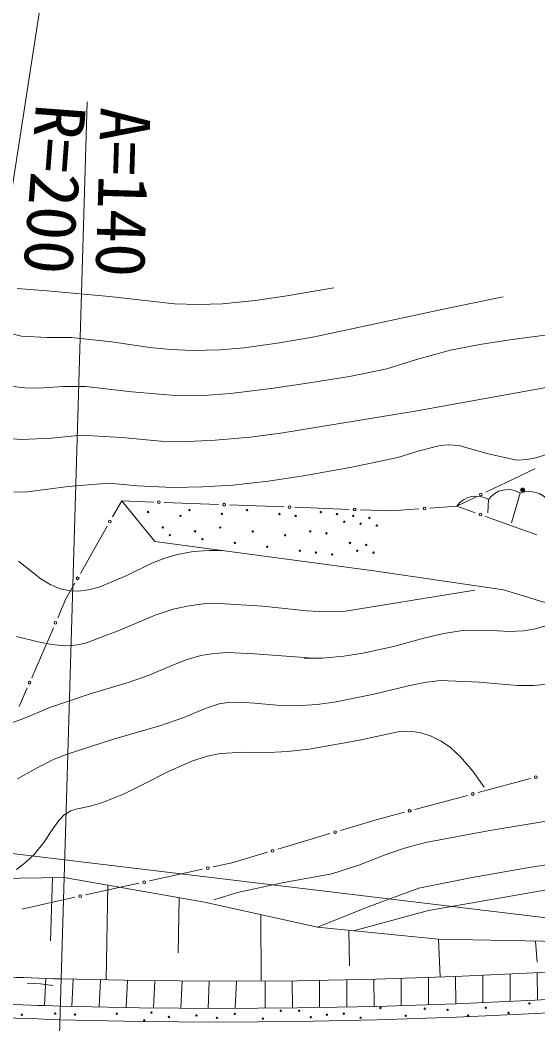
# Model space of a CAD drawing. Units: millimetres, scale not verified. Extents: x 39976 to 679596, y 19988 to 379774.
# Drawn here: x 91481 to 110492, y 281088 to 317956 of the extents above; entities that cross this region are included whole.
import ezdxf
from ezdxf.enums import TextEntityAlignment as Align

# ---------------------------------------------------------------- set-up
doc = ezdxf.new("R2010")
doc.units = ezdxf.units.MM
doc.header["$LTSCALE"] = 999.406
for name, color, linetype, lineweight in [('M-BGD', 7, 'Continuous', 13), ('M-BMK-ROW', 30, 'Continuous', 13), ('M-STR-HTXT', 7, 'Continuous', 13)]:
    doc.layers.add(name, color=color, linetype=linetype, lineweight=lineweight)
doc.styles.add('ＭＳ ゴシック', font='')
doc.styles.get('ＭＳ ゴシック').set_extended_font_data('MS Gothic')

msp = doc.modelspace()

# ---------------------------------------------------------------- linework, layer by layer
at = {"layer": 'M-BGD'}
for p, q in [((92476.1, 308011.2), (91376.7, 308096.3)), ((94766.3, 307801.8), (92476.1, 308011.2)), ((103001.6, 308123.4), (101204.1, 307812.7)), ((97149.1, 307530.3), (94766.3, 307801.8)), ((98016.5, 307506.5), (97149.1, 307530.3)), ((98914.3, 307539.9), (98016.5, 307506.5)), ((100110.8, 307655.7), (98914.3, 307539.9)), ((101204.1, 307812.7), (100110.8, 307655.7)), ((109221.3, 307792), (106970.9, 307324.6)), ((106970.9, 307324.6), (102288.8, 306326.1)), ((109552.5, 306226.6), (114387.1, 306879.3)), ((91532.2, 306353), (90928.1, 306490.1)), ((92471.9, 306293.3), (91532.2, 306353)), ((93359.1, 306296.1), (92471.9, 306293.3)), ((94849.4, 306135.3), (93359.1, 306296.1)), ((96238.4, 305932.4), (94849.4, 306135.3)), ((101002, 306096.6), (99707.1, 305921.4)), ((102288.8, 306326.1), (101002, 306096.6)), ((107288.1, 305828.1), (108364.6, 306043.4)), ((108364.6, 306043.4), (109552.5, 306226.6)), ((97012.1, 305852.4), (96238.4, 305932.4)), ((97809.7, 305821), (97012.1, 305852.4)), ((98808.4, 305846.6), (97809.7, 305821)), ((99707.1, 305921.4), (98808.4, 305846.6)), ((106037.8, 305489.5), (107288.1, 305828.1)), ((104945.2, 305143.7), (106037.8, 305489.5)), ((103573.1, 304867.2), (104945.2, 305143.7)), ((100702.7, 304419.1), (102196.3, 304648.9)), ((102196.3, 304648.9), (103573.1, 304867.2)), ((91214, 304504.1), (91672.8, 304443.7)), ((91672.8, 304443.7), (92173.4, 304439.2)), ((92173.4, 304439.2), (93071.9, 304497.3)), ((93071.9, 304497.3), (93897.3, 304501.5)), ((93897.3, 304501.5), (95585.7, 304304)), ((95585.7, 304304), (97315.8, 304159.1)), ((97315.8, 304159.1), (98211.7, 304172.4)), ((98211.7, 304172.4), (99207.9, 304240.4)), ((99207.9, 304240.4), (100702.7, 304419.1)), ((110796.7, 304456.2), (105982.7, 303586.9)), ((105982.7, 303586.9), (101133.3, 302797.5)), ((93728.1, 302713.8), (92631.8, 302606.8)), ((95212.8, 302630.3), (93728.1, 302713.8)), ((101133.3, 302797.5), (99936.8, 302639.8)), ((91531.6, 302550.1), (91029.9, 302594.5)), ((92631.8, 302606.8), (91531.6, 302550.1)), ((96646, 302494.1), (95212.8, 302630.3)), ((97642.3, 302480.7), (96646, 302494.1)), ((98639.6, 302521.6), (97642.3, 302480.7)), ((99936.8, 302639.8), (98639.6, 302521.6)), ((106130.8, 302138.6), (106906.4, 302332.2)), ((106906.4, 302332.2), (107197.7, 302358.8)), ((107197.7, 302358.8), (107585.8, 302332.2)), ((107585.8, 302332.2), (108660, 302030.9)), ((105353.7, 301888.8), (106130.8, 302138.6)), ((108660, 302030.9), (109713.6, 301797.6)), ((110468.8, 301891.9), (110936.2, 302044.7)), ((103666.4, 301533.9), (105353.7, 301888.8)), ((109713.6, 301797.6), (110092.7, 301817.7)), ((110092.7, 301817.7), (110468.8, 301891.9)), ((101883.9, 301211.6), (103666.4, 301533.9)), ((108580.5, 300614.1), (110383.2, 301477.7)), ((93251.1, 300822), (94743.6, 300946.7)), ((94743.6, 300946.7), (95792.1, 300851.3)), ((95792.1, 300851.3), (97088.7, 300793.2)), ((98188.6, 300810.6), (99289.1, 300880.8)), ((99289.1, 300880.8), (100588.4, 301021.2)), ((100588.4, 301021.2), (101883.9, 301211.6)), ((91252.7, 300621.6), (91753.5, 300630.2)), ((91753.5, 300630.2), (93251.1, 300822)), ((97088.7, 300793.2), (98188.6, 300810.6)), ((109838.8, 300583.7), (109525.5, 299489.7)), ((94878.6, 299712.8), (95211.4, 300298.4)), ((96374.5, 300255), (95211.4, 300298.4)), ((95211.4, 300298.4), (96431.5, 298802.6)), ((98771.5, 300165.7), (96774, 300240.2)), ((101168.4, 300076.4), (99170.9, 300150.8)), ((107519.9, 300106.1), (108220, 300441.5)), ((108679.4, 300344.9), (108649.8, 299855.6)), ((103565.2, 299987), (101567.8, 300061.5)), ((105127.9, 299928.7), (103964.7, 299972.1)), ((106124.6, 300002.6), (105127.9, 299928.7)), ((107519.9, 300106.1), (106523.2, 300032.2)), ((107519.9, 300106.1), (108192.3, 299863.9)), ((108568.5, 299728.4), (110449, 299051)), ((93693.5, 297627.4), (94681.1, 299365.2)), ((96431.5, 298802.6), (104464.2, 297731)), ((97262.4, 298333.9), (96790.5, 298198.2)), ((97839.3, 298436.2), (97262.4, 298333.9)), ((98426.7, 298480.3), (97839.3, 298436.2)), ((98906.7, 298472.4), (98426.7, 298480.3)), ((92248.1, 297435.4), (91425, 298084.9)), ((96315.2, 298008.3), (95402, 297558.7)), ((96790.5, 298198.2), (96315.2, 298008.3)), ((95402, 297558.7), (94382, 297125.7)), ((104464.2, 297731), (109224, 297031.7)), ((92591.4, 297225.6), (92248.1, 297435.4)), ((92951, 297071.7), (92591.4, 297225.6)), ((93163.2, 296694.2), (93496, 297279.9)), ((93332.5, 296991.9), (92951, 297071.7)), ((93614.6, 296985.4), (93332.5, 296991.9)), ((93998.2, 297029.7), (93614.6, 296985.4)), ((94382, 297125.7), (93998.2, 297029.7)), ((108177.1, 297019.2), (103423.5, 296243)), ((109224, 297031.7), (112631, 295977.8)), ((92862.9, 296003.6), (93163.2, 296694.2)), ((97617.7, 296436), (97101, 296315.7)), ((98198, 296512.2), (97617.7, 296436)), ((98787.5, 296534.9), (98198, 296512.2)), ((100391, 296426.9), (98787.5, 296534.9)), ((102013.9, 296258), (100391, 296426.9)), ((96446.2, 296097.3), (95147.4, 295547.4)), ((97101, 296315.7), (96446.2, 296097.3)), ((102721.5, 296224.3), (102013.9, 296258)), ((103423.5, 296243), (102721.5, 296224.3)), ((111067.3, 295798.1), (110399.4, 295594)), ((91906.2, 293804.1), (92703.5, 295637)), ((95147.4, 295547.4), (93877.4, 295069.7)), ((107035.5, 295427.4), (106352.9, 295269.1)), ((107723.8, 295531.4), (107035.5, 295427.4)), ((108560.3, 295548.6), (107723.8, 295531.4)), ((109464.3, 295506.1), (108560.3, 295548.6)), ((109960, 295522.7), (109464.3, 295506.1)), ((110399.4, 295594), (109960, 295522.7)), ((92146.6, 295120.5), (91353.2, 295311.7)), ((92636.8, 295024.5), (92146.6, 295120.5)), ((93123.4, 294979.9), (92636.8, 295024.5)), ((93510.4, 295000.1), (93123.4, 294979.9)), ((93877.4, 295069.7), (93510.4, 295000.1)), ((105185.9, 294955.3), (104059.9, 294703)), ((106352.9, 295269.1), (105185.9, 294955.3)), ((98116.8, 294620.3), (97613.7, 294473.7)), ((98599.2, 294697), (98116.8, 294620.3)), ((99089.9, 294724.2), (98599.2, 294697)), ((100089.6, 294677.9), (99089.9, 294724.2)), ((100089.6, 294677.9), (102242, 294521)), ((103368.4, 294592.3), (102571.6, 294522.4)), ((104059.9, 294703), (103368.4, 294592.3)), ((97055.5, 294254.2), (96218.8, 293898.9)), ((97613.7, 294473.7), (97055.5, 294254.2)), ((102571.6, 294522.4), (101912.4, 294519.6)), ((96218.8, 293898.9), (95451.6, 293630.1)), ((95451.6, 293630.1), (94015.9, 293201.4)), ((105742.5, 293506.5), (104462.8, 293195.4)), ((106329.1, 293630), (105742.5, 293506.5)), ((106916.9, 293699.1), (106329.1, 293630)), ((108329.7, 293640.1), (106916.9, 293699.1)), ((109744.9, 293512.6), (108329.7, 293640.1)), ((110340.4, 293515.7), (109744.9, 293512.6)), ((110827.6, 293571.3), (110340.4, 293515.7)), ((91446.4, 292746.9), (91746.8, 293437.5)), ((94015.9, 293201.4), (92535, 292702.1)), ((104462.8, 293195.4), (103086.6, 292915.6)), ((98785.6, 292839.6), (98315.6, 292684.5)), ((99096.5, 292891.5), (98785.6, 292839.6)), ((99590.1, 292907.7), (99096.5, 292891.5)), ((100092.8, 292873.8), (99590.1, 292907.7)), ((100904.5, 292793.7), (100092.8, 292873.8)), ((101593.4, 292773.3), (100904.5, 292793.7)), ((102392.8, 292822.1), (101593.4, 292773.3)), ((103086.6, 292915.6), (102392.8, 292822.1)), ((92535, 292702.1), (91616.7, 292311)), ((98315.6, 292684.5), (97496, 292340.9)), ((91616.7, 292311), (90732.9, 292000.1)), ((96643.7, 292044.6), (94915.5, 291546.4)), ((97496, 292340.9), (96643.7, 292044.6)), ((105472, 291834.2), (103879.7, 291499.7)), ((105873.3, 291833.2), (105472, 291834.2)), ((106193.6, 291778.2), (105873.3, 291833.2)), ((106577.3, 291653.9), (106193.6, 291778.2)), ((106937.6, 291475.6), (106577.3, 291653.9)), ((94915.5, 291546.4), (93213.1, 291000.3)), ((103879.7, 291499.7), (102098.9, 291182.9)), ((107285.7, 291236.8), (106937.6, 291475.6)), ((93213.1, 291000.3), (92735.3, 290807.5)), ((98353.5, 290921), (97790.6, 290735.7)), ((98830.9, 291024.7), (98353.5, 290921)), ((99697, 291063.9), (98830.9, 291024.7)), ((100406.2, 291048.6), (99697, 291063.9)), ((101303.4, 291093.6), (100406.2, 291048.6)), ((102098.9, 291182.9), (101303.4, 291093.6)), ((107651.4, 290902.5), (107285.7, 291236.8)), ((108105.4, 290366.2), (107651.4, 290902.5)), ((92735.3, 290807.5), (92102.4, 290487.7)), ((97790.6, 290735.7), (96959.1, 290370.3)), ((92102.4, 290487.7), (91389.1, 290091.8)), ((96959.1, 290370.3), (96041.4, 289905.9)), ((108523.7, 289788.1), (108105.4, 290366.2)), ((96041.4, 289905.9), (95301.8, 289542.9)), ((110225.8, 290100.4), (108294.7, 289584.2)), ((95301.8, 289542.9), (94548.7, 289232.9)), ((107908.6, 289481), (105977.5, 288964.9)), ((94067.7, 289084.7), (93526.8, 288974.8)), ((94548.7, 289232.9), (94067.7, 289084.7)), ((93102.7, 288763.4), (92897.4, 288553.2)), ((93340.2, 288914.8), (93102.7, 288763.4)), ((93526.8, 288974.8), (93340.2, 288914.8)), ((105591.3, 288861.6), (104549.8, 288583.3)), ((92897.4, 288553.2), (92652.8, 288213.5)), ((104549.8, 288583.3), (103240.1, 288192.5)), ((110947.5, 288563.3), (108722.7, 288197)), ((92652.8, 288213.5), (92353.6, 287755.5)), ((102857.1, 288078.3), (100941.7, 287506.9)), ((108722.7, 288197), (106361.4, 287751.4)), ((92353.6, 287755.5), (91993.9, 287307.7)), ((106361.4, 287751.4), (105591.6, 287541.4)), ((110249.6, 286845.5), (115048.4, 287583.2)), ((91993.9, 287307.7), (91683.2, 287014.2)), ((100558.6, 287392.6), (99248.9, 287001.9)), ((104847.2, 287286.2), (103914.2, 286924.1)), ((105591.6, 287541.4), (104847.2, 287286.2)), ((91683.2, 287014.2), (91345.4, 286764.3)), ((99248.9, 287001.9), (98571.7, 286853)), ((103914.2, 286924.1), (102929.8, 286601.7)), ((108083.2, 286466.5), (110249.6, 286845.5)), ((98181.2, 286767.2), (96229, 286338.1)), ((102929.8, 286601.7), (101165.5, 286283.8)), ((114657.9, 286681.8), (106480.8, 285253.4)), ((92593.8, 284138), (92668.7, 286460.3)), ((95838.6, 286252.3), (93886.3, 285823.2)), ((94638.6, 282705.2), (94702.8, 286186.2)), ((101165.5, 286283.8), (99468.5, 285914.4)), ((106116.8, 286073.4), (108083.2, 286466.5)), ((93495.9, 285737.4), (91543.7, 285308.3)), ((99468.5, 285914.4), (98594, 285640.3)), ((104262.2, 285391), (106116.8, 286073.4)), ((97282.9, 283697.6), (97324, 285722.5)), ((102404.1, 284640.9), (104262.2, 285391)), ((100327, 282666), (100319.3, 285101.6)), ((106480.8, 285253.4), (103726, 284511.5)), ((103577.1, 283221.3), (103554.2, 284528.3)), ((106848.2, 284205.8), (111881.4, 284099.4)), ((106905.8, 282811.4), (106848.2, 284205.8)), ((110462.2, 283361.6), (110409.1, 284130.5)), ((106474.1, 281797.1), (106471, 282796.9)), ((107473.4, 281830.2), (107470.3, 282830.5)), ((108472.7, 281876.2), (108469.5, 282876.5)), ((109471.9, 281922.2), (109468.8, 282922.5)), ((110471.2, 281969.1), (110468.1, 282970.1)), ((92234.7, 282563.1), (91742.5, 282583.5)), ((92680.6, 282493.1), (92234.7, 282563.1)), ((92383, 281760.6), (92429, 282759.1)), ((93382.2, 281733.3), (93428.2, 282732)), ((94381.6, 281711.2), (94427.7, 282709.8)), ((95381.1, 281689.1), (95426.8, 282681.2)), ((96380.9, 281674.5), (96426.9, 282673.6)), ((97381, 281666.9), (97427, 282666)), ((98380.9, 281654), (98427.2, 282658.4)), ((99381.6, 281660.5), (99427.7, 282660.2)), ((100478, 281667.6), (100474.9, 282667)), ((101477.4, 281671.5), (101474.3, 282671)), ((102476.8, 281691.6), (102473.6, 282691.2)), ((103476.1, 281711.7), (103473, 282711.3)), ((104475.5, 281731.9), (104472.3, 282730.4)), ((105474.8, 281763.8), (105471.6, 282763.7))]:
    msp.add_line(p, q, dxfattribs=at)
for points in [[(84498.3, 287134.9), (85880.2, 286711.3), (85878.8, 286690.5), (87834.5, 286567.6), (89565.1, 286526.8), (90656, 286426.1), (93102.7, 286469.3)], [(93102.5, 286469.3), (98253.1, 285558.1), (102404.1, 284640.9), (106848.2, 284205.8)], [(92985.1, 282741.8), (95875.7, 282677.8), (98762.9, 282655.9), (101653.8, 282674.7), (104547.7, 282732.9), (107444.1, 282829.3), (110342.6, 282962.7), (113242.8, 283131.8), (116144.4, 283335.3), (116857.7, 283393.4)], [(92948.3, 281243.1), (95853.5, 281178.8), (98762.2, 281156.8), (101673.8, 281175.7), (104587.8, 281234.3), (107503.5, 281331.4), (110420.7, 281465.6), (113338.9, 281635.7), (116257.8, 281840.4), (119177, 282078.4), (122096.3, 282348.4), (123590.5, 282502.2)], [(92963, 281742.6), (95860.9, 281678.5), (98762.4, 281656.5), (101667.1, 281675.3), (104574.4, 281733.8), (107483.7, 281830.7), (110394.7, 281964.7), (113306.9, 282134.4), (116220, 282338.7), (119133.6, 282576.2), (121243.1, 282771.3)]]:
    msp.add_lwpolyline(points, dxfattribs=at)
for centre, radius in [((108400.3, 300527.8), 50), ((109929.7, 300695.6), 75), ((109929.7, 300695.6), 45), ((109929.7, 300695.6), 15), ((96574.3, 300247.6), 50), ((98971.2, 300158.2), 50), ((101368.1, 300068.9), 50), ((96180.1, 299889.3), 25), ((97370.9, 299746.9), 25), ((97698.3, 299959.3), 25), ((98889.1, 299816.9), 25), ((99811.9, 299958.2), 25), ((101002.7, 299815.8), 25), ((101598.1, 299744.6), 25), ((102520.9, 299885.9), 25), ((103116.2, 299814.6), 25), ((103711.7, 299743.5), 25), ((103765, 299979.5), 50), ((106323.9, 300017.4), 50), ((108380.4, 299796.1), 50), ((94779.8, 299539), 50), ((103384.3, 299531), 25), ((103979.7, 299459.7), 25), ((104307.1, 299672.2), 25), ((104575.1, 299388.6), 25), ((96716.2, 299321.9), 25), ((96984.2, 299038.2), 25), ((97907, 299179.5), 25), ((98829.8, 299320.7), 25), ((100020.6, 299178.3), 25), ((101211.3, 299035.9), 25), ((102134.1, 299177.2), 25), ((102729.6, 299106), 25), ((98175, 298895.8), 25), ((99365.8, 298753.4), 25), ((100556.6, 298611), 25), ((103593, 298751.1), 25), ((104188.4, 298679.9), 25), ((101747.5, 298468.6), 25), ((102342.8, 298397.3), 25), ((102938.2, 298326.2), 25), ((103861, 298467.4), 25), ((104456.4, 298396.2), 25), ((93594.8, 297453.6), 50), ((92783.2, 295820.3), 50), ((91826.5, 293620.8), 50), ((110418.9, 290152), 50), ((108101.6, 289532.6), 50), ((105784.4, 288913.3), 50), ((103048.6, 288135.4), 50), ((100750.1, 287449.7), 50), ((98376.4, 286810.1), 50), ((96033.8, 286295.2), 50), ((93691.1, 285780.3), 50), ((104707.8, 281672.9), 25), ((108576.1, 281683.8), 25), ((110180.8, 281838.8), 25), ((91540.3, 281425.7), 25), ((92773.8, 281466.6), 25), ((93497.2, 281432.3), 25), ((95030.9, 281459.3), 25), ((96302, 281505.1), 25), ((96946.4, 281345.7), 25), ((97952.3, 281402.3), 25), ((98710, 281311.4), 25), ((99360.2, 281454.8), 25), ((100395.9, 281285.9), 25), ((101050.2, 281571.3), 25), ((101723.1, 281572.4), 25), ((102152.2, 281334.7), 25), ((102748.3, 281425.1), 25), ((103362.6, 281464.3), 25), ((103982.9, 281313.1), 25), ((105640.4, 281387.1), 25), ((106340, 281648), 25), ((107175.9, 281601.8), 25), ((107929.8, 281395.6), 25), ((109415.9, 281492.9), 25), ((96041.7, 281218.3), 25)]:
    msp.add_circle(centre, radius, dxfattribs=at)
for centre, radius, start, end in [((109384.4, 299855.6), 858.2, 58.03483, 145.24053), ((110162.2, 299670.1), 969.1, 25.33313, 109.49673), ((108225, 299616.8), 858.2, 58.03483, 145.24053), ((98685.4, 474793.1), 192135.9, 265.67693, 268.30233), ((98685.4, 474793.1), 193135.3, 265.67693, 268.30233), ((98685.4, 474793.1), 193635, 266.37017, 268.30233)]:
    msp.add_arc(centre, radius, start, end, dxfattribs=at)
at = {"layer": 'M-BMK-ROW'}
msp.add_line((125668.5, 283182.4), (84805.6, 288119.5), dxfattribs=at)
at = {"layer": 'M-STR-HTXT'}
for p, q in [((93478.9, 326545.3), (85748.8, 276791.8)), ((92763.7, 274999.8), (93945, 314958.4))]:
    msp.add_line(p, q, dxfattribs=at)

# ---------------------------------------------------------------- texts
at = {"layer": 'M-STR-HTXT', "style": 'ＭＳ ゴシック'}
for s, rotation, p in [('R=200', 265.681, (91053.2, 308741.1)), ('A=140', 268.307, (93706.5, 308559))]:
    msp.add_text(s, height=1832, rotation=rotation, dxfattribs=at).set_placement(p, align=Align.BOTTOM_RIGHT)

doc.saveas('drawing.dxf')
